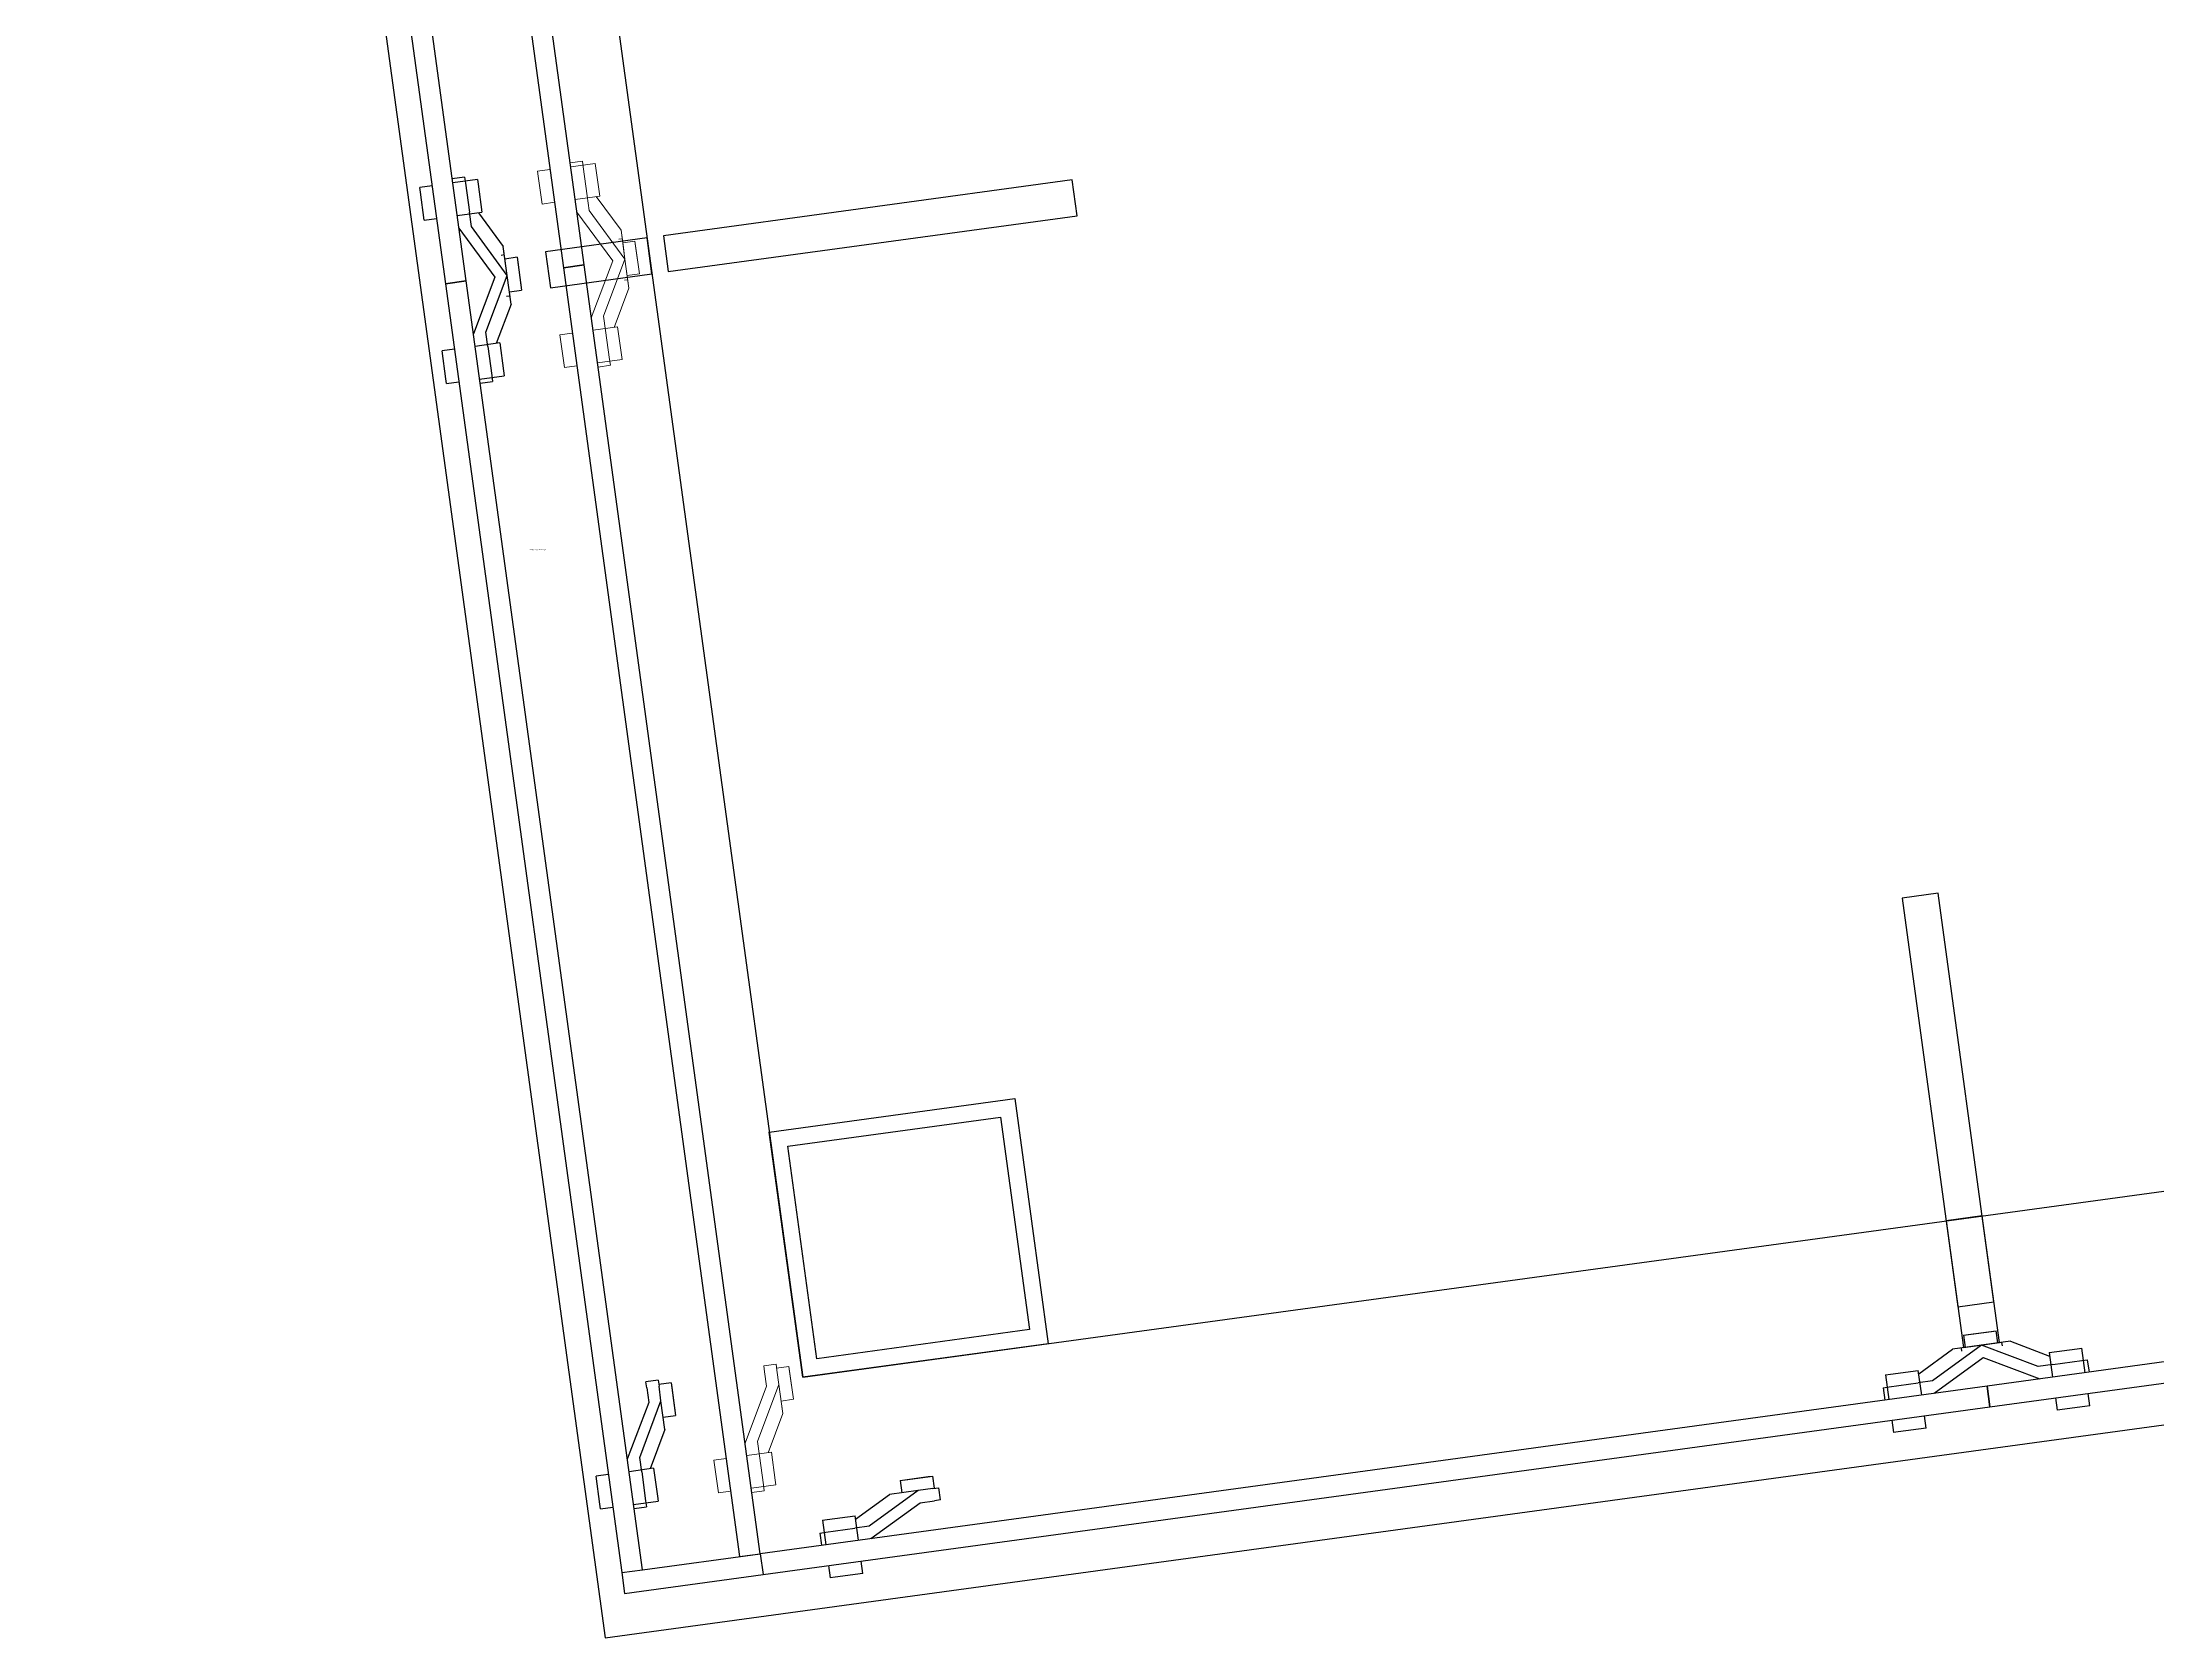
# Model space of a CAD drawing. Header units: millimetres. Extents: x -28081 to 11848482, y -6212777 to 128443.
# Drawn here: x -26474 to -23911, y 95449 to 97382 of the extents above; entities that cross this region are included whole.
import ezdxf

# ---------------------------------------------------------------- set-up
doc = ezdxf.new("R2010")
doc.units = ezdxf.units.MM
doc.header["$LTSCALE"] = 10
doc.layers.add('A—\\M+5C3C5\\M+5B4B0', color=135, linetype='Continuous')
doc.layers.add('E-RF-5F$0$A-GLAZ', color=6, linetype='Continuous')

msp = doc.modelspace()

# ---------------------------------------------------------------- linework, layer by layer
at = {"layer": 'A—\\M+5C3C5\\M+5B4B0'}
for p, q in [((-28080.5, 112193.8, 0), (-25791.7, 95448.7, 0)), ((-27765.1, 111953.9, 0), (-25552.2, 95764.4, 0)), ((-26052.1, 98643.2), (-25842.4, 97109.1)), ((-25817.3, 97112.6), (-26027, 98646.7)), ((-26194.9, 98623.7), (-25985.2, 97089.6)), ((-25960, 97093), (-26169.7, 98627.1)), ((-25552.2, 95764.4, 0), (-8639.5, 98076.1, 0)), ((-25791.7, 95448.7), (-8422.2, 97822.9)), ((-26001.5, 97208.5), (-26016.3, 97206.5)), ((-26001.5, 97208.5), (-26016.3, 97206.5)), ((-26015.5, 97200.7), (-26016.3, 97206.5)), ((-26015.5, 97200.7), (-26016.3, 97206.5)), ((-25962, 97218.9), (-25977, 97216.9)), ((-25962, 97218.9), (-25977, 97216.9)), ((-25946.5, 97216), (-25976.3, 97211.9)), ((-25946.5, 97216), (-25976.3, 97211.9)), ((-25962, 97218.9), (-25961, 97211.7)), ((-25962, 97218.9), (-25961, 97211.7)), ((-25961, 97211.7), (-25956.2, 97176.6)), ((-25961, 97211.7), (-25956.2, 97176.6)), ((-25946.5, 97216), (-25945.7, 97210.2)), ((-25946.5, 97216), (-25945.7, 97210.2)), ((-25945.7, 97210.2), (-25941.1, 97176.4)), ((-25945.7, 97210.2), (-25941.1, 97176.4)), ((-26010.9, 97166.8), (-26015.5, 97200.7)), ((-26010.9, 97166.8), (-26015.5, 97200.7)), ((-26010.9, 97166.8), (-25996, 97168.9)), ((-26010.9, 97166.8), (-25996, 97168.9)), ((-25970.9, 97172.3), (-25941.1, 97176.4)), ((-25970.9, 97172.3), (-25941.1, 97176.4)), ((-25968.8, 97157.1), (-25925.4, 97097.8)), ((-25968.8, 97157.1), (-25925.4, 97097.8)), ((-25953.8, 97159.1), (-25956.2, 97176.6)), ((-25953.8, 97159.1), (-25956.2, 97176.6)), ((-25910.5, 97099.8), (-25953.8, 97159.1)), ((-25910.5, 97099.8), (-25953.8, 97159.1)), ((-25945.2, 97175.8), (-25915.3, 97134.8)), ((-25945.2, 97175.8), (-25915.3, 97134.8)), ((-25912.9, 97117.3), (-25915.3, 97134.8)), ((-25910.5, 97099.8), (-25915.3, 97134.8)), ((-25912.9, 97117.3), (-25915.3, 97134.8)), ((-25910.5, 97099.8), (-25915.3, 97134.8)), ((-25913.9, 97124.6), (-25917.9, 97124)), ((-25913.9, 97124.6), (-25917.9, 97124)), ((-25913.9, 97124.6), (-25917.9, 97124)), ((-25913.9, 97124.6), (-25917.9, 97124)), ((-25898.4, 97121.7), (-25913.2, 97119.6)), ((-25898.4, 97121.7), (-25913.2, 97119.6)), ((-25898.4, 97121.7), (-25913.2, 97119.6)), ((-25898.4, 97121.7), (-25913.2, 97119.6)), ((-25898.4, 97121.7), (-25913.2, 97119.6)), ((-25898.4, 97121.7), (-25913.2, 97119.6)), ((-25898.4, 97121.7), (-25913.2, 97119.6)), ((-25898.4, 97121.7), (-25913.2, 97119.6)), ((-25910.5, 97099.8), (-25912.9, 97117.3)), ((-25910.5, 97099.8), (-25912.9, 97117.3)), ((-25898.4, 97121.7), (-25897.6, 97115.9)), ((-25898.4, 97121.7), (-25893.7, 97087.8)), ((-25898.4, 97121.7), (-25893.7, 97087.8)), ((-25898.4, 97121.7), (-25897.6, 97115.9)), ((-25898.4, 97121.7), (-25897.6, 97115.9)), ((-25898.4, 97121.7), (-25893.7, 97087.8)), ((-25898.4, 97121.7), (-25893.7, 97087.8)), ((-25898.4, 97121.7), (-25897.6, 97115.9)), ((-25897.6, 97115.9), (-25892.9, 97082)), ((-25897.6, 97115.9), (-25892.9, 97082)), ((-25897.6, 97115.9), (-25892.9, 97082)), ((-25897.6, 97115.9), (-25892.9, 97082)), ((-25842.4, 97109.1), (-25817.3, 97112.6)), ((-25817.3, 97112.6), (-25842.4, 97109.1)), ((-25842.4, 97109.1), (-25628.9, 95547.1)), ((-25603.8, 95550.5), (-25817.3, 97112.6)), ((-25985.2, 97089.6), (-25960, 97093)), ((-25960, 97093), (-25985.2, 97089.6)), ((-25985.2, 97089.6), (-25771.7, 95527.6)), ((-25746.5, 95531), (-25960, 97093)), ((-25925.4, 97097.8), (-25951.3, 97029)), ((-25925.4, 97097.8), (-25951.3, 97029)), ((-25936.3, 97031), (-25910.5, 97099.8)), ((-25936.3, 97031), (-25910.5, 97099.8)), ((-25911.1, 97074.5), (-25907.1, 97075)), ((-25911.1, 97074.5), (-25907.1, 97075)), ((-25911.1, 97074.5), (-25907.1, 97075)), ((-25911.1, 97074.5), (-25907.1, 97075)), ((-25905.7, 97064.8), (-25910.5, 97099.8)), ((-25908.1, 97082.3), (-25910.5, 97099.8)), ((-25905.7, 97064.8), (-25910.5, 97099.8)), ((-25908.1, 97082.3), (-25910.5, 97099.8)), ((-25905.7, 97064.8), (-25908.1, 97082.3)), ((-25905.7, 97064.8), (-25908.1, 97082.3)), ((-25907.8, 97080), (-25892.9, 97082)), ((-25907.8, 97080), (-25892.9, 97082)), ((-25907.8, 97080), (-25892.9, 97082)), ((-25907.8, 97080), (-25892.9, 97082)), ((-25907.8, 97080), (-25892.9, 97082)), ((-25907.8, 97080), (-25892.9, 97082)), ((-25907.8, 97080), (-25892.9, 97082)), ((-25907.8, 97080), (-25892.9, 97082)), ((-25893.7, 97087.8), (-25892.9, 97082)), ((-25893.7, 97087.8), (-25892.9, 97082)), ((-25893.7, 97087.8), (-25892.9, 97082)), ((-25893.7, 97087.8), (-25892.9, 97082)), ((-25905.7, 97064.8), (-25923.6, 97017.2)), ((-25905.7, 97064.8), (-25923.6, 97017.2)), ((-25933.9, 97013.5), (-25936.3, 97031)), ((-25933.9, 97013.5), (-25936.3, 97031)), ((-25974.4, 97010.3), (-25989.2, 97008.3)), ((-25974.4, 97010.3), (-25989.2, 97008.3)), ((-25984.6, 96974.5), (-25989.2, 97008.3)), ((-25984.6, 96974.5), (-25989.2, 97008.3)), ((-25919.4, 97017.9), (-25949.2, 97013.8)), ((-25919.4, 97017.9), (-25949.2, 97013.8)), ((-25933.9, 97013.5), (-25929.1, 96978.5)), ((-25933.9, 97013.5), (-25929.1, 96978.5)), ((-25919.4, 97017.9), (-25914.8, 96984)), ((-25919.4, 97017.9), (-25914.8, 96984)), ((-25983.8, 96968.7), (-25984.6, 96974.5)), ((-25983.8, 96968.7), (-25984.6, 96974.5)), ((-25943.8, 96974.1), (-25914, 96978.2)), ((-25943.8, 96974.1), (-25914, 96978.2)), ((-25929.1, 96978.5), (-25928.2, 96971.2)), ((-25929.1, 96978.5), (-25928.2, 96971.2)), ((-25914.8, 96984), (-25914, 96978.2)), ((-25914.8, 96984), (-25914, 96978.2)), ((-25983.8, 96968.7), (-25969, 96970.7)), ((-25983.8, 96968.7), (-25969, 96970.7)), ((-25943.1, 96969.2), (-25928.2, 96971.2)), ((-25943.1, 96969.2), (-25928.2, 96971.2)), ((-22631.4, 95956.8), (-24117.6, 95753.7)), ((-22631.4, 95956.8), (-24117.6, 95753.7)), ((-22631.4, 95956.8), (-24117.6, 95753.7)), ((-24114.1, 95728.5), (-22628, 95931.6)), ((-24114.1, 95728.5), (-22628, 95931.6)), ((-24114.1, 95728.5), (-22628, 95931.6)), ((-24146.2, 95815.3), (-24112.4, 95820)), ((-24146.2, 95815.3), (-24112.4, 95820)), ((-24146.2, 95815.3), (-24112.4, 95820)), ((-24146.2, 95815.3), (-24112.4, 95820)), ((-24140.4, 95816.1), (-24106.6, 95820.8)), ((-24140.4, 95816.1), (-24106.6, 95820.8)), ((-24140.4, 95816.1), (-24106.6, 95820.8)), ((-24140.4, 95816.1), (-24106.6, 95820.8)), ((-24112.4, 95820), (-24106.6, 95820.8)), ((-24112.4, 95820), (-24106.6, 95820.8)), ((-24112.4, 95820), (-24106.6, 95820.8)), ((-24112.4, 95820), (-24106.6, 95820.8)), ((-24104.5, 95805.9), (-24106.6, 95820.8)), ((-24104.5, 95805.9), (-24106.6, 95820.8)), ((-24104.5, 95805.9), (-24106.6, 95820.8)), ((-24104.5, 95805.9), (-24106.6, 95820.8)), ((-24104.5, 95805.9), (-24106.6, 95820.8)), ((-24104.5, 95805.9), (-24106.6, 95820.8)), ((-24104.5, 95805.9), (-24106.6, 95820.8)), ((-24104.5, 95805.9), (-24106.6, 95820.8)), ((-24200.4, 95768.4), (-24159.4, 95798.4)), ((-24200.4, 95768.4), (-24159.4, 95798.4)), ((-24124.4, 95803.2), (-24183.7, 95759.9)), ((-24124.4, 95803.2), (-24183.7, 95759.9)), ((-24124.4, 95803.2), (-24159.4, 95798.4)), ((-24124.4, 95803.2), (-24159.4, 95798.4)), ((-24141.9, 95800.8), (-24159.4, 95798.4)), ((-24141.9, 95800.8), (-24159.4, 95798.4)), ((-24149.1, 95799.8), (-24148.6, 95795.8)), ((-24149.1, 95799.8), (-24148.6, 95795.8)), ((-24149.1, 95799.8), (-24148.6, 95795.8)), ((-24149.1, 95799.8), (-24148.6, 95795.8)), ((-24146.2, 95815.3), (-24140.4, 95816.1)), ((-24146.2, 95815.3), (-24140.4, 95816.1)), ((-24146.2, 95815.3), (-24140.4, 95816.1)), ((-24146.2, 95815.3), (-24140.4, 95816.1)), ((-24146.2, 95815.3), (-24144.2, 95800.5)), ((-24146.2, 95815.3), (-24144.2, 95800.5)), ((-24146.2, 95815.3), (-24144.2, 95800.5)), ((-24146.2, 95815.3), (-24144.2, 95800.5)), ((-24146.2, 95815.3), (-24144.2, 95800.5)), ((-24146.2, 95815.3), (-24144.2, 95800.5)), ((-24146.2, 95815.3), (-24144.2, 95800.5)), ((-24146.2, 95815.3), (-24144.2, 95800.5)), ((-24124.4, 95803.2), (-24141.9, 95800.8)), ((-24124.4, 95803.2), (-24141.9, 95800.8)), ((-24089.3, 95808), (-24124.4, 95803.2)), ((-24089.3, 95808), (-24124.4, 95803.2)), ((-24106.8, 95805.6), (-24124.4, 95803.2)), ((-24106.8, 95805.6), (-24124.4, 95803.2)), ((-24055.6, 95777.4), (-24124.4, 95803.2)), ((-24055.6, 95777.4), (-24124.4, 95803.2)), ((-24089.3, 95808), (-24106.8, 95805.6)), ((-24089.3, 95808), (-24106.8, 95805.6)), ((-24099, 95802.6), (-24099.6, 95806.6)), ((-24099, 95802.6), (-24099.6, 95806.6)), ((-24099, 95802.6), (-24099.6, 95806.6)), ((-24099, 95802.6), (-24099.6, 95806.6)), ((-24089.3, 95808), (-24041.8, 95790.1)), ((-24089.3, 95808), (-24041.8, 95790.1)), ((-24042.4, 95794.3), (-24008.6, 95798.9)), ((-24042.4, 95794.3), (-24008.6, 95798.9)), ((-24042.4, 95794.3), (-24038.3, 95764.5)), ((-24042.4, 95794.3), (-24038.3, 95764.5)), ((-24008.6, 95798.9), (-24002.8, 95799.7)), ((-24008.6, 95798.9), (-24002.8, 95799.7)), ((-23998.7, 95769.9), (-24002.8, 95799.7)), ((-23998.7, 95769.9), (-24002.8, 95799.7)), ((-24240.6, 95767.2), (-24234.7, 95768)), ((-24240.6, 95767.2), (-24234.7, 95768)), ((-24234.7, 95768), (-24200.9, 95772.6)), ((-24234.7, 95768), (-24200.9, 95772.6)), ((-24196.8, 95742.8), (-24200.9, 95772.6)), ((-24196.8, 95742.8), (-24200.9, 95772.6)), ((-24181.6, 95744.9), (-24122.3, 95788.3)), ((-24181.6, 95744.9), (-24122.3, 95788.3)), ((-24122.3, 95788.3), (-24053.5, 95762.4)), ((-24122.3, 95788.3), (-24053.5, 95762.4)), ((-24038.1, 95779.8), (-24055.6, 95777.4)), ((-24038.1, 95779.8), (-24055.6, 95777.4)), ((-24038.1, 95779.8), (-24003, 95784.6)), ((-24038.1, 95779.8), (-24003, 95784.6)), ((-24003, 95784.6), (-23995.8, 95785.5)), ((-24003, 95784.6), (-23995.8, 95785.5)), ((-23993.7, 95770.6), (-23995.8, 95785.5)), ((-23993.7, 95770.6), (-23995.8, 95785.5)), ((-25727.5, 95760.7), (-25742.3, 95758.7)), ((-25727.5, 95760.7), (-25742.3, 95758.7)), ((-25741.3, 95751.4), (-25742.3, 95758.7)), ((-25741.3, 95751.4), (-25742.3, 95758.7)), ((-25741.3, 95751.4), (-25738.9, 95733.9)), ((-25727.5, 95760.7), (-25726.5, 95753.4)), ((-25727.5, 95760.7), (-25726.5, 95753.4)), ((-25711.9, 95757.8), (-25726.8, 95755.7)), ((-25711.9, 95757.8), (-25726.8, 95755.7)), ((-25724.1, 95735.9), (-25726.5, 95753.4)), ((-25711.9, 95757.8), (-25711.1, 95752)), ((-25711.9, 95757.8), (-25707.3, 95723.9)), ((-25711.1, 95752), (-25706.5, 95718.1)), ((-24117.6, 95753.7), (-25603.8, 95550.5)), ((-24117.6, 95753.7), (-25603.8, 95550.5)), ((-24117.6, 95753.7), (-25603.8, 95550.5)), ((-24243.5, 95751.7), (-24236.2, 95752.7)), ((-24243.5, 95751.7), (-24236.2, 95752.7)), ((-24243.5, 95751.7), (-24241.4, 95736.7)), ((-24243.5, 95751.7), (-24241.4, 95736.7)), ((-24240.6, 95767.2), (-24236.5, 95737.4)), ((-24240.6, 95767.2), (-24236.5, 95737.4)), ((-24236.2, 95752.7), (-24201.2, 95757.5)), ((-24236.2, 95752.7), (-24201.2, 95757.5)), ((-24183.7, 95759.9), (-24201.2, 95757.5)), ((-24183.7, 95759.9), (-24201.2, 95757.5)), ((-24114.1, 95728.5), (-24117.6, 95753.7)), ((-24117.6, 95753.7), (-24114.1, 95728.5)), ((-24114.1, 95728.5), (-24117.6, 95753.7)), ((-24117.6, 95753.7), (-24114.1, 95728.5)), ((-24114.1, 95728.5), (-24117.6, 95753.7)), ((-24117.6, 95753.7), (-24114.1, 95728.5)), ((-23993.2, 95729.9), (-23995.2, 95744.7)), ((-23993.2, 95729.9), (-23995.2, 95744.7)), ((-25738.9, 95733.9), (-25764.9, 95665.1)), ((-25749.9, 95667.1), (-25724.1, 95735.9)), ((-25719.3, 95700.9), (-25724.1, 95735.9)), ((-25719.3, 95700.9), (-25721.7, 95718.4)), ((-25721.4, 95716.1), (-25706.5, 95718.1)), ((-25721.4, 95716.1), (-25706.5, 95718.1)), ((-25707.3, 95723.9), (-25706.5, 95718.1)), ((-25600.3, 95525.3), (-24114.1, 95728.5)), ((-25600.3, 95525.3), (-24114.1, 95728.5)), ((-25600.3, 95525.3), (-24114.1, 95728.5)), ((-24191.4, 95702.8), (-24193.4, 95717.7)), ((-24191.4, 95702.8), (-24193.4, 95717.7)), ((-24034.9, 95739.3), (-24032.8, 95724.5)), ((-24034.9, 95739.3), (-24032.8, 95724.5)), ((-23999, 95729.1), (-24032.8, 95724.5)), ((-23999, 95729.1), (-24032.8, 95724.5)), ((-23993.2, 95729.9), (-23999, 95729.1)), ((-23993.2, 95729.9), (-23999, 95729.1)), ((-25719.3, 95700.9), (-25737.1, 95653.4)), ((-24233, 95712.2), (-24231, 95697.4)), ((-24233, 95712.2), (-24231, 95697.4)), ((-24225.2, 95698.2), (-24231, 95697.4)), ((-24225.2, 95698.2), (-24231, 95697.4)), ((-24191.4, 95702.8), (-24225.2, 95698.2)), ((-24191.4, 95702.8), (-24225.2, 95698.2)), ((-25747.5, 95649.6), (-25749.9, 95667.1)), ((-25788, 95646.4), (-25802.8, 95644.4)), ((-25798.2, 95610.6), (-25802.8, 95644.4)), ((-25733, 95654), (-25762.8, 95649.9)), ((-25747.5, 95649.6), (-25742.7, 95614.6)), ((-25733, 95654), (-25728.3, 95620.1)), ((-25434.2, 95639.3), (-25400.4, 95643.9)), ((-25434.2, 95639.3), (-25428.4, 95640.1)), ((-25428.4, 95640.1), (-25394.6, 95644.7)), ((-25400.4, 95643.9), (-25394.6, 95644.7)), ((-25392.6, 95629.8), (-25394.6, 95644.7)), ((-25392.6, 95629.8), (-25394.6, 95644.7)), ((-25757.4, 95610.3), (-25727.5, 95614.3)), ((-25742.7, 95614.6), (-25741.7, 95607.3)), ((-25728.3, 95620.1), (-25727.5, 95614.3)), ((-25488.4, 95592.4), (-25447.4, 95622.3)), ((-25412.4, 95627.1), (-25471.7, 95583.8)), ((-25412.4, 95627.1), (-25447.4, 95622.3)), ((-25429.9, 95624.7), (-25447.4, 95622.3)), ((-25434.2, 95639.3), (-25432.2, 95624.4)), ((-25434.2, 95639.3), (-25432.2, 95624.4)), ((-25394.9, 95629.5), (-25412.4, 95627.1)), ((-25410.3, 95612.3), (-25392.8, 95614.7)), ((-25394.9, 95629.5), (-25387.6, 95630.5)), ((-25394.9, 95629.5), (-25387.6, 95630.5)), ((-25385.6, 95615.7), (-25392.8, 95614.7)), ((-25385.6, 95615.7), (-25392.8, 95614.7)), ((-25385.6, 95615.7), (-25387.6, 95630.5)), ((-25385.6, 95615.7), (-25387.6, 95630.5)), ((-25797.4, 95604.8), (-25798.2, 95610.6)), ((-25797.4, 95604.8), (-25782.5, 95606.8)), ((-25756.7, 95605.3), (-25741.7, 95607.3)), ((-25528.6, 95591.2), (-25522.8, 95592)), ((-25528.6, 95591.2), (-25524.5, 95561.3)), ((-25522.8, 95592), (-25488.9, 95596.6)), ((-25484.9, 95566.8), (-25488.9, 95596.6)), ((-25469.7, 95568.8), (-25410.3, 95612.3)), ((-25531.5, 95575.6), (-25524.2, 95576.6)), ((-25531.5, 95575.6), (-25529.5, 95560.7)), ((-25524.2, 95576.6), (-25489.2, 95581.4)), ((-25471.7, 95583.8), (-25489.2, 95581.4)), ((-25746.5, 95531), (-25603.8, 95550.5)), ((-25628.9, 95547.1), (-25603.8, 95550.5)), ((-25603.8, 95550.5), (-25600.3, 95525.3)), ((-25603.8, 95550.5), (-25600.3, 95525.3)), ((-25603.8, 95550.5), (-25600.3, 95525.3)), ((-25479.4, 95526.7), (-25481.4, 95541.6)), ((-25771.7, 95527.6), (-25746.5, 95531)), ((-25771.7, 95527.6), (-25768.3, 95502.4)), ((-25768.3, 95502.4), (-25600.3, 95525.3)), ((-25521.1, 95536.2), (-25519, 95521.3)), ((-25513.2, 95522.1), (-25519, 95521.3)), ((-25479.4, 95526.7), (-25513.2, 95522.1))]:
    msp.add_line(p, q, dxfattribs=at)
at = {"layer": 'A—\\M+5C3C5\\M+5B4B0', "extrusion": (0, 0, -1)}
for p, q in [((-25225.8, 97215.6), (-25721.2, 97147.9)), ((-25219.8, 97172), (-25225.8, 97215.6)), ((-25715.2, 97104.3), (-25219.8, 97172)), ((-25741, 97145.2, 0), (-25863.9, 97128.4, 0)), ((-25863.9, 97128.4, 0), (-25858, 97084.8, 0)), ((-25735, 97101.6, 0), (-25741, 97145.2, 0)), ((-25721.2, 97147.9), (-25715.2, 97104.3)), ((-25858, 97084.8, 0), (-25735, 97101.6, 0)), ((-24177, 96351.1), (-24220.6, 96345.1)), ((-24177, 96351.1), (-24220.6, 96345.1)), ((-24220.6, 96345.1), (-24152.9, 95849.8)), ((-24220.6, 96345.1), (-24152.9, 95849.8)), ((-24109.3, 95855.7), (-24177, 96351.1)), ((-24109.3, 95855.7), (-24177, 96351.1)), ((-24123.6, 95959.9), (-24167.2, 95953.9)), ((-24167.2, 95953.9), (-24146.2, 95800.4)), ((-24102.6, 95806.4), (-24123.6, 95959.9)), ((-24152.9, 95849.8), (-24109.3, 95855.7)), ((-24152.9, 95849.8), (-24109.3, 95855.7)), ((-24146.2, 95800.4), (-24102.6, 95806.4))]:
    msp.add_line(p, q, dxfattribs=at)
at = {"layer": 'A—\\M+5C3C5\\M+5B4B0', "lineweight": 18}
for p, q in [((-25225.8, 97215.6), (-25721.2, 97147.9)), ((-25219.8, 97172), (-25225.8, 97215.6)), ((-25715.2, 97104.3), (-25219.8, 97172)), ((-25721.2, 97147.9), (-25715.2, 97104.3))]:
    msp.add_line(p, q, dxfattribs=at)
at = {"layer": 'A—\\M+5C3C5\\M+5B4B0', "color": 8, "lineweight": 9}
for p, q in [((-24146.2, 95815.3), (-24112.4, 95820)), ((-24146.2, 95815.3), (-24112.4, 95820)), ((-24146.2, 95815.3), (-24112.4, 95820)), ((-24146.2, 95815.3), (-24112.4, 95820)), ((-24146.2, 95815.3), (-24112.4, 95820)), ((-24146.2, 95815.3), (-24112.4, 95820)), ((-24146.2, 95815.3), (-24112.4, 95820)), ((-24146.2, 95815.3), (-24112.4, 95820)), ((-24140.4, 95816.1), (-24106.6, 95820.8)), ((-24140.4, 95816.1), (-24106.6, 95820.8)), ((-24140.4, 95816.1), (-24106.6, 95820.8)), ((-24140.4, 95816.1), (-24106.6, 95820.8)), ((-24140.4, 95816.1), (-24106.6, 95820.8)), ((-24140.4, 95816.1), (-24106.6, 95820.8)), ((-24140.4, 95816.1), (-24106.6, 95820.8)), ((-24140.4, 95816.1), (-24106.6, 95820.8)), ((-24112.4, 95820), (-24106.6, 95820.8)), ((-24112.4, 95820), (-24106.6, 95820.8)), ((-24112.4, 95820), (-24106.6, 95820.8)), ((-24112.4, 95820), (-24106.6, 95820.8)), ((-24112.4, 95820), (-24106.6, 95820.8)), ((-24112.4, 95820), (-24106.6, 95820.8)), ((-24112.4, 95820), (-24106.6, 95820.8)), ((-24112.4, 95820), (-24106.6, 95820.8)), ((-24104.5, 95805.9), (-24106.6, 95820.8)), ((-24104.5, 95805.9), (-24106.6, 95820.8)), ((-24104.5, 95805.9), (-24106.6, 95820.8)), ((-24104.5, 95805.9), (-24106.6, 95820.8)), ((-24104.5, 95805.9), (-24106.6, 95820.8)), ((-24104.5, 95805.9), (-24106.6, 95820.8)), ((-24104.5, 95805.9), (-24106.6, 95820.8)), ((-24104.5, 95805.9), (-24106.6, 95820.8)), ((-24104.5, 95805.9), (-24106.6, 95820.8)), ((-24104.5, 95805.9), (-24106.6, 95820.8)), ((-24104.5, 95805.9), (-24106.6, 95820.8)), ((-24104.5, 95805.9), (-24106.6, 95820.8)), ((-24104.5, 95805.9), (-24106.6, 95820.8)), ((-24104.5, 95805.9), (-24106.6, 95820.8)), ((-24104.5, 95805.9), (-24106.6, 95820.8)), ((-24104.5, 95805.9), (-24106.6, 95820.8)), ((-24200.4, 95768.4), (-24159.4, 95798.4)), ((-24200.4, 95768.4), (-24159.4, 95798.4)), ((-24200.4, 95768.4), (-24159.4, 95798.4)), ((-24200.4, 95768.4), (-24159.4, 95798.4)), ((-24124.4, 95803.2), (-24183.7, 95759.9)), ((-24124.4, 95803.2), (-24183.7, 95759.9)), ((-24124.4, 95803.2), (-24183.7, 95759.9)), ((-24124.4, 95803.2), (-24183.7, 95759.9)), ((-24124.4, 95803.2), (-24159.4, 95798.4)), ((-24124.4, 95803.2), (-24159.4, 95798.4)), ((-24124.4, 95803.2), (-24159.4, 95798.4)), ((-24124.4, 95803.2), (-24159.4, 95798.4)), ((-24141.9, 95800.8), (-24159.4, 95798.4)), ((-24141.9, 95800.8), (-24159.4, 95798.4)), ((-24141.9, 95800.8), (-24159.4, 95798.4)), ((-24141.9, 95800.8), (-24159.4, 95798.4)), ((-24149.1, 95799.8), (-24148.6, 95795.8)), ((-24149.1, 95799.8), (-24148.6, 95795.8)), ((-24149.1, 95799.8), (-24148.6, 95795.8)), ((-24149.1, 95799.8), (-24148.6, 95795.8)), ((-24149.1, 95799.8), (-24148.6, 95795.8)), ((-24149.1, 95799.8), (-24148.6, 95795.8)), ((-24149.1, 95799.8), (-24148.6, 95795.8)), ((-24149.1, 95799.8), (-24148.6, 95795.8)), ((-24146.2, 95815.3), (-24140.4, 95816.1)), ((-24146.2, 95815.3), (-24140.4, 95816.1)), ((-24146.2, 95815.3), (-24140.4, 95816.1)), ((-24146.2, 95815.3), (-24140.4, 95816.1)), ((-24146.2, 95815.3), (-24140.4, 95816.1)), ((-24146.2, 95815.3), (-24140.4, 95816.1)), ((-24146.2, 95815.3), (-24140.4, 95816.1)), ((-24146.2, 95815.3), (-24140.4, 95816.1)), ((-24146.2, 95815.3), (-24144.2, 95800.5)), ((-24146.2, 95815.3), (-24144.2, 95800.5)), ((-24146.2, 95815.3), (-24144.2, 95800.5)), ((-24146.2, 95815.3), (-24144.2, 95800.5)), ((-24146.2, 95815.3), (-24144.2, 95800.5)), ((-24146.2, 95815.3), (-24144.2, 95800.5)), ((-24146.2, 95815.3), (-24144.2, 95800.5)), ((-24146.2, 95815.3), (-24144.2, 95800.5)), ((-24146.2, 95815.3), (-24144.2, 95800.5)), ((-24146.2, 95815.3), (-24144.2, 95800.5)), ((-24146.2, 95815.3), (-24144.2, 95800.5)), ((-24146.2, 95815.3), (-24144.2, 95800.5)), ((-24146.2, 95815.3), (-24144.2, 95800.5)), ((-24146.2, 95815.3), (-24144.2, 95800.5)), ((-24146.2, 95815.3), (-24144.2, 95800.5)), ((-24146.2, 95815.3), (-24144.2, 95800.5)), ((-24124.4, 95803.2), (-24141.9, 95800.8)), ((-24124.4, 95803.2), (-24141.9, 95800.8)), ((-24124.4, 95803.2), (-24141.9, 95800.8)), ((-24124.4, 95803.2), (-24141.9, 95800.8)), ((-24089.3, 95808), (-24124.4, 95803.2)), ((-24089.3, 95808), (-24124.4, 95803.2)), ((-24089.3, 95808), (-24124.4, 95803.2)), ((-24089.3, 95808), (-24124.4, 95803.2)), ((-24106.8, 95805.6), (-24124.4, 95803.2)), ((-24106.8, 95805.6), (-24124.4, 95803.2)), ((-24106.8, 95805.6), (-24124.4, 95803.2)), ((-24106.8, 95805.6), (-24124.4, 95803.2)), ((-24055.6, 95777.4), (-24124.4, 95803.2)), ((-24055.6, 95777.4), (-24124.4, 95803.2)), ((-24055.6, 95777.4), (-24124.4, 95803.2)), ((-24055.6, 95777.4), (-24124.4, 95803.2)), ((-24089.3, 95808), (-24106.8, 95805.6)), ((-24089.3, 95808), (-24106.8, 95805.6)), ((-24089.3, 95808), (-24106.8, 95805.6)), ((-24089.3, 95808), (-24106.8, 95805.6)), ((-24099, 95802.6), (-24099.6, 95806.6)), ((-24099, 95802.6), (-24099.6, 95806.6)), ((-24099, 95802.6), (-24099.6, 95806.6)), ((-24099, 95802.6), (-24099.6, 95806.6)), ((-24099, 95802.6), (-24099.6, 95806.6)), ((-24099, 95802.6), (-24099.6, 95806.6)), ((-24099, 95802.6), (-24099.6, 95806.6)), ((-24099, 95802.6), (-24099.6, 95806.6)), ((-24089.3, 95808), (-24041.8, 95790.1)), ((-24089.3, 95808), (-24041.8, 95790.1)), ((-24089.3, 95808), (-24041.8, 95790.1)), ((-24089.3, 95808), (-24041.8, 95790.1)), ((-24042.4, 95794.3), (-24008.6, 95798.9)), ((-24042.4, 95794.3), (-24008.6, 95798.9)), ((-24042.4, 95794.3), (-24008.6, 95798.9)), ((-24042.4, 95794.3), (-24008.6, 95798.9)), ((-24042.4, 95794.3), (-24038.3, 95764.5)), ((-24042.4, 95794.3), (-24038.3, 95764.5)), ((-24042.4, 95794.3), (-24038.3, 95764.5)), ((-24042.4, 95794.3), (-24038.3, 95764.5)), ((-24008.6, 95798.9), (-24002.8, 95799.7)), ((-24008.6, 95798.9), (-24002.8, 95799.7)), ((-24008.6, 95798.9), (-24002.8, 95799.7)), ((-24008.6, 95798.9), (-24002.8, 95799.7)), ((-23998.7, 95769.9), (-24002.8, 95799.7)), ((-23998.7, 95769.9), (-24002.8, 95799.7)), ((-23998.7, 95769.9), (-24002.8, 95799.7)), ((-23998.7, 95769.9), (-24002.8, 95799.7)), ((-24240.6, 95767.2), (-24234.7, 95768)), ((-24240.6, 95767.2), (-24234.7, 95768)), ((-24240.6, 95767.2), (-24234.7, 95768)), ((-24240.6, 95767.2), (-24234.7, 95768)), ((-24234.7, 95768), (-24200.9, 95772.6)), ((-24234.7, 95768), (-24200.9, 95772.6)), ((-24234.7, 95768), (-24200.9, 95772.6)), ((-24234.7, 95768), (-24200.9, 95772.6)), ((-24196.8, 95742.8), (-24200.9, 95772.6)), ((-24196.8, 95742.8), (-24200.9, 95772.6)), ((-24196.8, 95742.8), (-24200.9, 95772.6)), ((-24196.8, 95742.8), (-24200.9, 95772.6)), ((-24181.6, 95744.9), (-24122.3, 95788.3)), ((-24181.6, 95744.9), (-24122.3, 95788.3)), ((-24181.6, 95744.9), (-24122.3, 95788.3)), ((-24181.6, 95744.9), (-24122.3, 95788.3)), ((-24122.3, 95788.3), (-24053.5, 95762.4)), ((-24122.3, 95788.3), (-24053.5, 95762.4)), ((-24122.3, 95788.3), (-24053.5, 95762.4)), ((-24122.3, 95788.3), (-24053.5, 95762.4)), ((-24038.1, 95779.8), (-24055.6, 95777.4)), ((-24038.1, 95779.8), (-24055.6, 95777.4)), ((-24038.1, 95779.8), (-24055.6, 95777.4)), ((-24038.1, 95779.8), (-24055.6, 95777.4)), ((-24038.1, 95779.8), (-24003, 95784.6)), ((-24038.1, 95779.8), (-24003, 95784.6)), ((-24038.1, 95779.8), (-24003, 95784.6)), ((-24038.1, 95779.8), (-24003, 95784.6)), ((-24003, 95784.6), (-23995.8, 95785.5)), ((-24003, 95784.6), (-23995.8, 95785.5)), ((-24003, 95784.6), (-23995.8, 95785.5)), ((-24003, 95784.6), (-23995.8, 95785.5)), ((-23993.7, 95770.6), (-23995.8, 95785.5)), ((-23993.7, 95770.6), (-23995.8, 95785.5)), ((-23993.7, 95770.6), (-23995.8, 95785.5)), ((-23993.7, 95770.6), (-23995.8, 95785.5)), ((-24243.5, 95751.7), (-24236.2, 95752.7)), ((-24243.5, 95751.7), (-24236.2, 95752.7)), ((-24243.5, 95751.7), (-24236.2, 95752.7)), ((-24243.5, 95751.7), (-24236.2, 95752.7)), ((-24243.5, 95751.7), (-24241.4, 95736.7)), ((-24243.5, 95751.7), (-24241.4, 95736.7)), ((-24243.5, 95751.7), (-24241.4, 95736.7)), ((-24243.5, 95751.7), (-24241.4, 95736.7)), ((-24240.6, 95767.2), (-24236.5, 95737.4)), ((-24240.6, 95767.2), (-24236.5, 95737.4)), ((-24240.6, 95767.2), (-24236.5, 95737.4)), ((-24240.6, 95767.2), (-24236.5, 95737.4)), ((-24236.2, 95752.7), (-24201.2, 95757.5)), ((-24236.2, 95752.7), (-24201.2, 95757.5)), ((-24236.2, 95752.7), (-24201.2, 95757.5)), ((-24236.2, 95752.7), (-24201.2, 95757.5)), ((-24183.7, 95759.9), (-24201.2, 95757.5)), ((-24183.7, 95759.9), (-24201.2, 95757.5)), ((-24183.7, 95759.9), (-24201.2, 95757.5)), ((-24183.7, 95759.9), (-24201.2, 95757.5)), ((-23993.2, 95729.9), (-23995.2, 95744.7)), ((-23993.2, 95729.9), (-23995.2, 95744.7)), ((-23993.2, 95729.9), (-23995.2, 95744.7)), ((-23993.2, 95729.9), (-23995.2, 95744.7)), ((-24191.4, 95702.8), (-24193.4, 95717.7)), ((-24191.4, 95702.8), (-24193.4, 95717.7)), ((-24191.4, 95702.8), (-24193.4, 95717.7)), ((-24191.4, 95702.8), (-24193.4, 95717.7)), ((-24034.9, 95739.3), (-24032.8, 95724.5)), ((-24034.9, 95739.3), (-24032.8, 95724.5)), ((-24034.9, 95739.3), (-24032.8, 95724.5)), ((-24034.9, 95739.3), (-24032.8, 95724.5)), ((-23999, 95729.1), (-24032.8, 95724.5)), ((-23999, 95729.1), (-24032.8, 95724.5)), ((-23999, 95729.1), (-24032.8, 95724.5)), ((-23999, 95729.1), (-24032.8, 95724.5)), ((-23993.2, 95729.9), (-23999, 95729.1)), ((-23993.2, 95729.9), (-23999, 95729.1)), ((-23993.2, 95729.9), (-23999, 95729.1)), ((-23993.2, 95729.9), (-23999, 95729.1)), ((-24233, 95712.2), (-24231, 95697.4)), ((-24233, 95712.2), (-24231, 95697.4)), ((-24233, 95712.2), (-24231, 95697.4)), ((-24233, 95712.2), (-24231, 95697.4)), ((-24225.2, 95698.2), (-24231, 95697.4)), ((-24225.2, 95698.2), (-24231, 95697.4)), ((-24225.2, 95698.2), (-24231, 95697.4)), ((-24225.2, 95698.2), (-24231, 95697.4)), ((-24191.4, 95702.8), (-24225.2, 95698.2)), ((-24191.4, 95702.8), (-24225.2, 95698.2)), ((-24191.4, 95702.8), (-24225.2, 95698.2)), ((-24191.4, 95702.8), (-24225.2, 95698.2)), ((-25434.2, 95639.3), (-25400.4, 95643.9)), ((-25434.2, 95639.3), (-25400.4, 95643.9)), ((-25434.2, 95639.3), (-25428.4, 95640.1)), ((-25434.2, 95639.3), (-25428.4, 95640.1)), ((-25428.4, 95640.1), (-25394.6, 95644.7)), ((-25428.4, 95640.1), (-25394.6, 95644.7)), ((-25400.4, 95643.9), (-25394.6, 95644.7)), ((-25400.4, 95643.9), (-25394.6, 95644.7)), ((-25392.6, 95629.8), (-25394.6, 95644.7)), ((-25392.6, 95629.8), (-25394.6, 95644.7)), ((-25392.6, 95629.8), (-25394.6, 95644.7)), ((-25392.6, 95629.8), (-25394.6, 95644.7)), ((-25488.4, 95592.4), (-25447.4, 95622.3)), ((-25488.4, 95592.4), (-25447.4, 95622.3)), ((-25412.4, 95627.1), (-25471.7, 95583.8)), ((-25412.4, 95627.1), (-25471.7, 95583.8)), ((-25412.4, 95627.1), (-25447.4, 95622.3)), ((-25412.4, 95627.1), (-25447.4, 95622.3)), ((-25429.9, 95624.7), (-25447.4, 95622.3)), ((-25429.9, 95624.7), (-25447.4, 95622.3)), ((-25434.2, 95639.3), (-25432.2, 95624.4)), ((-25434.2, 95639.3), (-25432.2, 95624.4)), ((-25434.2, 95639.3), (-25432.2, 95624.4)), ((-25434.2, 95639.3), (-25432.2, 95624.4)), ((-25394.9, 95629.5), (-25412.4, 95627.1)), ((-25394.9, 95629.5), (-25412.4, 95627.1)), ((-25410.3, 95612.3), (-25392.8, 95614.7)), ((-25410.3, 95612.3), (-25392.8, 95614.7)), ((-25394.9, 95629.5), (-25387.6, 95630.5)), ((-25394.9, 95629.5), (-25387.6, 95630.5)), ((-25394.9, 95629.5), (-25387.6, 95630.5)), ((-25394.9, 95629.5), (-25387.6, 95630.5)), ((-25385.6, 95615.7), (-25392.8, 95614.7)), ((-25385.6, 95615.7), (-25392.8, 95614.7)), ((-25385.6, 95615.7), (-25392.8, 95614.7)), ((-25385.6, 95615.7), (-25392.8, 95614.7)), ((-25385.6, 95615.7), (-25387.6, 95630.5)), ((-25385.6, 95615.7), (-25387.6, 95630.5)), ((-25385.6, 95615.7), (-25387.6, 95630.5)), ((-25385.6, 95615.7), (-25387.6, 95630.5)), ((-25528.6, 95591.2), (-25522.8, 95592)), ((-25528.6, 95591.2), (-25522.8, 95592)), ((-25528.6, 95591.2), (-25524.5, 95561.3)), ((-25528.6, 95591.2), (-25524.5, 95561.3)), ((-25522.8, 95592), (-25488.9, 95596.6)), ((-25522.8, 95592), (-25488.9, 95596.6)), ((-25484.9, 95566.8), (-25488.9, 95596.6)), ((-25484.9, 95566.8), (-25488.9, 95596.6)), ((-25469.7, 95568.8), (-25410.3, 95612.3)), ((-25469.7, 95568.8), (-25410.3, 95612.3)), ((-25531.5, 95575.6), (-25524.2, 95576.6)), ((-25531.5, 95575.6), (-25524.2, 95576.6)), ((-25531.5, 95575.6), (-25529.5, 95560.7)), ((-25531.5, 95575.6), (-25529.5, 95560.7)), ((-25524.2, 95576.6), (-25489.2, 95581.4)), ((-25524.2, 95576.6), (-25489.2, 95581.4)), ((-25471.7, 95583.8), (-25489.2, 95581.4)), ((-25471.7, 95583.8), (-25489.2, 95581.4)), ((-25479.4, 95526.7), (-25481.4, 95541.6)), ((-25479.4, 95526.7), (-25481.4, 95541.6)), ((-25521.1, 95536.2), (-25519, 95521.3)), ((-25521.1, 95536.2), (-25519, 95521.3)), ((-25513.2, 95522.1), (-25519, 95521.3)), ((-25513.2, 95522.1), (-25519, 95521.3)), ((-25479.4, 95526.7), (-25513.2, 95522.1)), ((-25479.4, 95526.7), (-25513.2, 95522.1))]:
    msp.add_line(p, q, dxfattribs=at)
at = {"layer": 'A—\\M+5C3C5\\M+5B4B0', "elevation": 0}
for points in [[(-25592.9, 96061.6), (-25295.6, 96102.3), (-25255, 95805), (-25552.2, 95764.4)], [(-25570.3, 96044.5), (-25312.7, 96079.7), (-25277.5, 95822.1), (-25535.1, 95786.9)]]:
    msp.add_lwpolyline(points, close=True, dxfattribs=at)
at = {"layer": 'E-RF-5F$0$A-GLAZ', "color": 8, "lineweight": 9}
for p, q in [((-25819.2, 97238.4), (-25834.2, 97236.4)), ((-25819.2, 97238.4), (-25834.2, 97236.4)), ((-25803.7, 97235.5), (-25833.5, 97231.4)), ((-25803.7, 97235.5), (-25833.5, 97231.4)), ((-25819.2, 97238.4), (-25818.2, 97231.2)), ((-25819.2, 97238.4), (-25818.2, 97231.2)), ((-25818.2, 97231.2), (-25813.5, 97196.2)), ((-25818.2, 97231.2), (-25813.5, 97196.2)), ((-25803.7, 97235.5), (-25802.9, 97229.7)), ((-25803.7, 97235.5), (-25802.9, 97229.7)), ((-25802.9, 97229.7), (-25798.3, 97195.9)), ((-25802.9, 97229.7), (-25798.3, 97195.9)), ((-25858.7, 97228), (-25873.6, 97226)), ((-25858.7, 97228), (-25873.6, 97226)), ((-25872.8, 97220.2), (-25873.6, 97226)), ((-25872.8, 97220.2), (-25873.6, 97226)), ((-25868.1, 97186.3), (-25872.8, 97220.2)), ((-25868.1, 97186.3), (-25872.8, 97220.2)), ((-25868.1, 97186.3), (-25853.3, 97188.4)), ((-25868.1, 97186.3), (-25853.3, 97188.4)), ((-25828.1, 97191.8), (-25798.3, 97195.9)), ((-25828.1, 97191.8), (-25798.3, 97195.9)), ((-25811.1, 97178.6), (-25813.5, 97196.2)), ((-25811.1, 97178.6), (-25813.5, 97196.2)), ((-25767.7, 97119.3), (-25811.1, 97178.6)), ((-25767.7, 97119.3), (-25811.1, 97178.6)), ((-25802.5, 97195.4), (-25772.5, 97154.4)), ((-25802.5, 97195.4), (-25772.5, 97154.4)), ((-25826, 97176.6), (-25782.6, 97117.3)), ((-25826, 97176.6), (-25782.6, 97117.3)), ((-25770.1, 97136.8), (-25772.5, 97154.4)), ((-25767.7, 97119.3), (-25772.5, 97154.4)), ((-25770.1, 97136.8), (-25772.5, 97154.4)), ((-25767.7, 97119.3), (-25772.5, 97154.4)), ((-25771.1, 97144.1), (-25775.1, 97143.6)), ((-25771.1, 97144.1), (-25775.1, 97143.6)), ((-25771.1, 97144.1), (-25775.1, 97143.6)), ((-25771.1, 97144.1), (-25775.1, 97143.6)), ((-25755.6, 97141.2), (-25770.4, 97139.1)), ((-25755.6, 97141.2), (-25770.4, 97139.1)), ((-25755.6, 97141.2), (-25770.4, 97139.1)), ((-25755.6, 97141.2), (-25770.4, 97139.1)), ((-25755.6, 97141.2), (-25770.4, 97139.1)), ((-25755.6, 97141.2), (-25770.4, 97139.1)), ((-25755.6, 97141.2), (-25770.4, 97139.1)), ((-25755.6, 97141.2), (-25770.4, 97139.1)), ((-25767.7, 97119.3), (-25770.1, 97136.8)), ((-25767.7, 97119.3), (-25770.1, 97136.8)), ((-25755.6, 97141.2), (-25754.8, 97135.4)), ((-25755.6, 97141.2), (-25751, 97107.3)), ((-25755.6, 97141.2), (-25751, 97107.3)), ((-25755.6, 97141.2), (-25754.8, 97135.4)), ((-25755.6, 97141.2), (-25754.8, 97135.4)), ((-25755.6, 97141.2), (-25751, 97107.3)), ((-25755.6, 97141.2), (-25751, 97107.3)), ((-25755.6, 97141.2), (-25754.8, 97135.4)), ((-25754.8, 97135.4), (-25750.2, 97101.5)), ((-25754.8, 97135.4), (-25750.2, 97101.5)), ((-25754.8, 97135.4), (-25750.2, 97101.5)), ((-25754.8, 97135.4), (-25750.2, 97101.5)), ((-25782.6, 97117.3), (-25808.5, 97048.5)), ((-25782.6, 97117.3), (-25808.5, 97048.5)), ((-25793.6, 97050.5), (-25767.7, 97119.3)), ((-25793.6, 97050.5), (-25767.7, 97119.3)), ((-25762.9, 97084.3), (-25767.7, 97119.3)), ((-25765.3, 97101.8), (-25767.7, 97119.3)), ((-25762.9, 97084.3), (-25767.7, 97119.3)), ((-25765.3, 97101.8), (-25767.7, 97119.3)), ((-25762.9, 97084.3), (-25765.3, 97101.8)), ((-25762.9, 97084.3), (-25765.3, 97101.8)), ((-25765, 97099.5), (-25750.2, 97101.5)), ((-25765, 97099.5), (-25750.2, 97101.5)), ((-25765, 97099.5), (-25750.2, 97101.5)), ((-25765, 97099.5), (-25750.2, 97101.5)), ((-25765, 97099.5), (-25750.2, 97101.5)), ((-25765, 97099.5), (-25750.2, 97101.5)), ((-25765, 97099.5), (-25750.2, 97101.5)), ((-25765, 97099.5), (-25750.2, 97101.5)), ((-25751, 97107.3), (-25750.2, 97101.5)), ((-25751, 97107.3), (-25750.2, 97101.5)), ((-25751, 97107.3), (-25750.2, 97101.5)), ((-25751, 97107.3), (-25750.2, 97101.5)), ((-25762.9, 97084.3), (-25780.8, 97036.8)), ((-25762.9, 97084.3), (-25780.8, 97036.8)), ((-25768.3, 97094), (-25764.3, 97094.6)), ((-25768.3, 97094), (-25764.3, 97094.6)), ((-25768.3, 97094), (-25764.3, 97094.6)), ((-25768.3, 97094), (-25764.3, 97094.6)), ((-25791.2, 97033), (-25793.6, 97050.5)), ((-25791.2, 97033), (-25793.6, 97050.5)), ((-25831.6, 97029.9), (-25846.5, 97027.8)), ((-25831.6, 97029.9), (-25846.5, 97027.8)), ((-25841.8, 96994), (-25846.5, 97027.8)), ((-25841.8, 96994), (-25846.5, 97027.8)), ((-25776.6, 97037.4), (-25806.4, 97033.3)), ((-25776.6, 97037.4), (-25806.4, 97033.3)), ((-25791.2, 97033), (-25786.4, 96998)), ((-25791.2, 97033), (-25786.4, 96998)), ((-25776.6, 97037.4), (-25772, 97003.5)), ((-25776.6, 97037.4), (-25772, 97003.5)), ((-25786.4, 96998), (-25785.4, 96990.8)), ((-25786.4, 96998), (-25785.4, 96990.8)), ((-25772, 97003.5), (-25771.2, 96997.7)), ((-25772, 97003.5), (-25771.2, 96997.7)), ((-25841, 96988.2), (-25841.8, 96994)), ((-25841, 96988.2), (-25841.8, 96994)), ((-25841, 96988.2), (-25826.2, 96990.2)), ((-25841, 96988.2), (-25826.2, 96990.2)), ((-25801, 96993.7), (-25771.2, 96997.7)), ((-25801, 96993.7), (-25771.2, 96997.7)), ((-25800.3, 96988.7), (-25785.4, 96990.8)), ((-25800.3, 96988.7), (-25785.4, 96990.8)), ((-25584.7, 95780.2), (-25599.6, 95778.2)), ((-25584.7, 95780.2), (-25599.6, 95778.2)), ((-25598.6, 95770.9), (-25599.6, 95778.2)), ((-25598.6, 95770.9), (-25599.6, 95778.2)), ((-25598.6, 95770.9), (-25596.2, 95753.4)), ((-25584.7, 95780.2), (-25583.7, 95773)), ((-25584.7, 95780.2), (-25583.7, 95773)), ((-25569.2, 95777.3), (-25584, 95775.3)), ((-25569.2, 95777.3), (-25584, 95775.3)), ((-25581.3, 95755.4), (-25583.7, 95773)), ((-25569.2, 95777.3), (-25568.4, 95771.5)), ((-25569.2, 95777.3), (-25564.5, 95743.5)), ((-25568.4, 95771.5), (-25563.7, 95737.7)), ((-25596.2, 95753.4), (-25622.1, 95684.6)), ((-25607.1, 95686.7), (-25581.3, 95755.4)), ((-25576.5, 95720.4), (-25581.3, 95755.4)), ((-25564.5, 95743.5), (-25563.7, 95737.7)), ((-25576.5, 95720.4), (-25594.4, 95672.9)), ((-25576.5, 95720.4), (-25578.9, 95737.9)), ((-25578.6, 95735.6), (-25563.7, 95737.7)), ((-25578.6, 95735.6), (-25563.7, 95737.7)), ((-25645.2, 95666), (-25660, 95663.9)), ((-25590.2, 95673.5), (-25620, 95669.4)), ((-25604.7, 95669.1), (-25607.1, 95686.7)), ((-25604.7, 95669.1), (-25599.9, 95634.1)), ((-25590.2, 95673.5), (-25585.6, 95639.7)), ((-25655.4, 95630.1), (-25660, 95663.9)), ((-25654.6, 95624.3), (-25655.4, 95630.1)), ((-25654.6, 95624.3), (-25639.8, 95626.3)), ((-25614.6, 95629.8), (-25584.8, 95633.8)), ((-25613.9, 95624.8), (-25599, 95626.9)), ((-25599.9, 95634.1), (-25599, 95626.9)), ((-25585.6, 95639.7), (-25584.8, 95633.8))]:
    msp.add_line(p, q, dxfattribs=at)

# ---------------------------------------------------------------- texts
msp.add_text('$DDT_AUDIT_GENERATED_(0)', height=1).set_placement((-25883.3, 96767))

doc.saveas('drawing.dxf')
